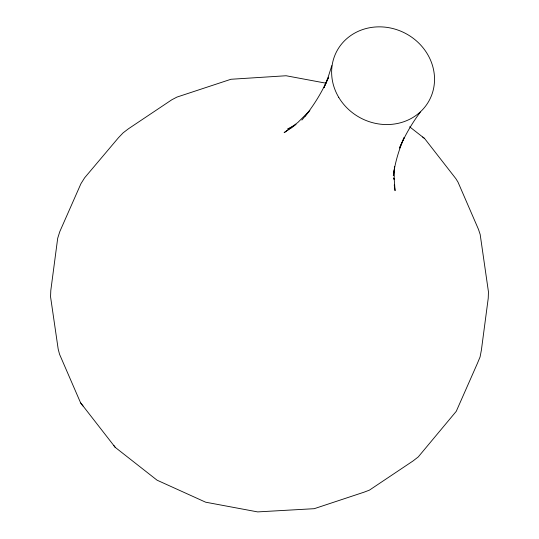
<?xml version="1.0" encoding="UTF-8"?>
<svg xmlns="http://www.w3.org/2000/svg" width="539" height="539" viewBox="0 0 539 539"><rect width="100%" height="100%" fill="white"/><g stroke="black" fill="none" stroke-linecap="round" stroke-linejoin="round"><path stroke-width="0.81" d="M394.636 166.362L394.171 178.524L395.067 190.678L394.238 184.978M394.097 169.825L393.329 175.667C395.013 162.508 398.954 149.741 404.149 137.566L399.527 148.036C405.018 135.296 412.005 123.215 420.339 112.125M394.319 168.155L394.541 166.484M331.802 65.657L328.271 76.801L323.952 87.716L328.568 77.259C322.403 91.334 314.419 104.62 304.771 116.586M301.853 120.042L309.891 110.522L297.818 122.494L284.134 132.655L293.896 126.126M296.106 124.57L287.786 128.909L291.707 127.608M326.068 83.208L286.094 75.75L230.975 79.267L176.954 97.081L171.759 99.809L128.477 128.76L123.135 132.837L118.492 137.688L84.636 177.789L80.924 183.718L59.768 231.682L57.693 238.265L50.807 290.427L50.551 296.746L58.185 349.104L59.539 354.244L80.601 402.842L83.019 406.002M422.691 137.054L424.577 138.489L455.906 178.726L458.002 182.128L478.477 229.358L480.175 234.465L488.449 291.855L488.24 298.249L481.394 350.08L480.074 356.953L477.413 363.36L456.257 411.324L418.264 456.91L413.022 460.973L369.444 490.126L364.007 492.195L314.23 508.688L257.655 511.902L205.642 502.193L157.071 480.188L115.245 447.377L80.601 402.842M409.62 126.793L424.577 138.489M113.83 445.51L115.245 447.377M393.659 178.113L394.319 179.635L393.766 178.153M338.714 97.316A52.371 47.883 27.3 0 0 427.838 102.848A52.371 47.883 27.3 0 0 382.683 26.95A52.371 47.883 27.3 0 0 338.714 97.316"/></g></svg>
